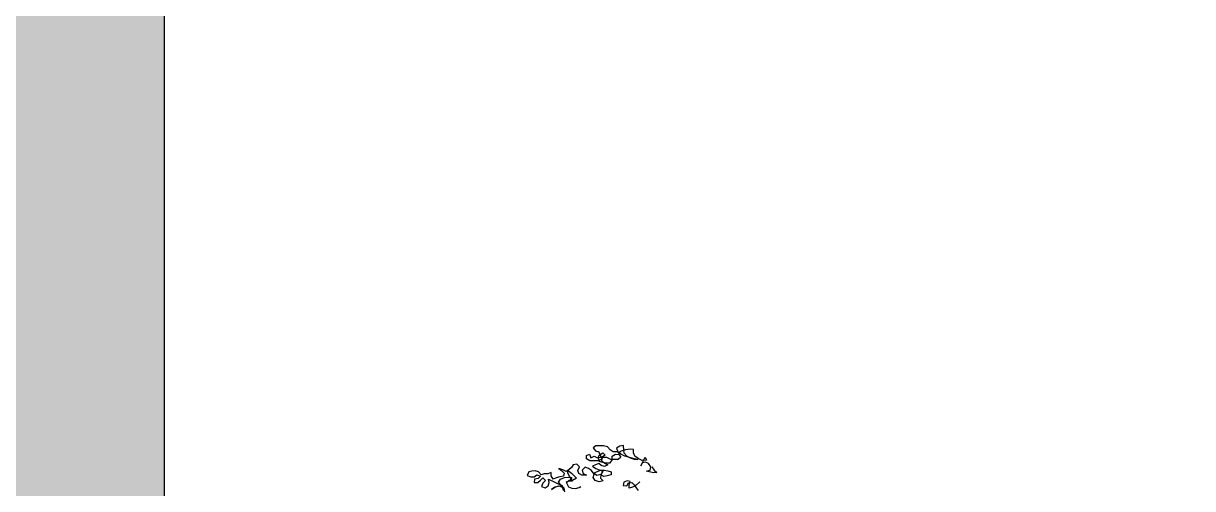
# Model space of a CAD drawing. Header units: millimetres. Extents: x 87938 to 265635, y 330093 to 434310.
# Drawn here: x 101247 to 114555, y 375187 to 380481 of the extents above; entities that cross this region are included whole.
import ezdxf

# ---------------------------------------------------------------- set-up
doc = ezdxf.new("R2010")
doc.units = ezdxf.units.MM
doc.layers.add('www.cad-blocks.net', color=7, linetype='Continuous')

# ---------------------------------------------------------------- blocks, each defined once
blk = doc.blocks.new('A$C2800069E')
for p, q in [((2206, 8024), (2181, 8009)), ((2181, 8009), (2201, 7980)), ((2271, 8024), (2206, 8024)), ((2307, 8017), (2271, 8024)), ((2330, 7991), (2307, 8017)), ((2358, 7973), (2330, 7991)), ((2415, 8022), (2387, 8006)), ((2387, 8006), (2397, 7973)), ((2448, 8027), (2415, 8022)), ((2464, 7991), (2428, 7978)), ((2451, 7991), (2448, 8027)), ((2454, 7960), (2451, 7991)), ((2505, 7996), (2464, 7991)), ((2536, 7994), (2505, 7996)), ((2536, 7963), (2536, 7994)), ((2122, 7939), (2150, 7952)), ((2124, 7911), (2122, 7939)), ((2152, 7893), (2124, 7911)), ((2150, 7952), (2160, 7921)), ((2227, 7893), (2152, 7893)), ((2160, 7921), (2191, 7934)), ((2191, 7934), (2225, 7916)), ((2201, 7980), (2232, 7973)), ((2225, 7916), (2235, 7944)), ((2255, 7924), (2225, 7919)), ((2225, 7919), (2235, 7890)), ((2261, 7911), (2227, 7893)), ((2232, 7973), (2243, 7939)), ((2235, 7944), (2266, 7963)), ((2235, 7890), (2263, 7883)), ((2243, 7939), (2261, 7911)), ((2286, 7942), (2255, 7924)), ((2261, 7924), (2255, 7896)), ((2255, 7896), (2281, 7872)), ((2302, 7924), (2261, 7924)), ((2266, 7963), (2286, 7942)), ((2335, 7906), (2302, 7924)), ((2330, 7875), (2348, 7901)), ((2402, 7906), (2335, 7906)), ((2348, 7934), (2376, 7952)), ((2348, 7901), (2348, 7934)), ((2389, 7973), (2358, 7973)), ((2376, 7952), (2405, 7950)), ((2423, 7958), (2389, 7973)), ((2397, 7973), (2423, 7958)), ((2428, 7978), (2402, 7965)), ((2402, 7965), (2456, 7937)), ((2423, 7927), (2402, 7906)), ((2405, 7950), (2423, 7927)), ((2477, 7934), (2454, 7960)), ((2456, 7937), (2508, 7924)), ((2510, 7916), (2477, 7934)), ((2508, 7924), (2541, 7914)), ((2544, 7906), (2510, 7916)), ((2546, 7934), (2536, 7963)), ((2541, 7914), (2572, 7904)), ((2572, 7904), (2544, 7906)), ((2575, 7914), (2546, 7934)), ((2611, 7898), (2575, 7914)), ((2598, 7850), (2636, 7927)), ((2649, 7899), (2611, 7898)), ((2639, 7883), (2611, 7875)), ((2636, 7927), (2649, 7899)), ((2665, 7870), (2639, 7883)), ((1617, 7797), (1604, 7766)), ((1645, 7802), (1617, 7797)), ((1674, 7805), (1645, 7802)), ((1702, 7797), (1674, 7805)), ((1725, 7772), (1702, 7797)), ((1813, 7792), (1784, 7779)), ((1813, 7761), (1813, 7792)), ((1916, 7815), (1882, 7826)), ((1882, 7826), (1905, 7808)), ((1905, 7808), (1929, 7787)), ((1944, 7800), (1916, 7815)), ((1929, 7787), (1921, 7759)), ((1970, 7816), (1944, 7800)), ((1959, 7785), (1957, 7813)), ((1957, 7813), (1993, 7787)), ((1978, 7754), (1959, 7785)), ((1993, 7834), (1970, 7816)), ((2008, 7859), (1993, 7834)), ((1993, 7787), (2016, 7762)), ((2039, 7865), (2008, 7859)), ((2062, 7841), (2039, 7865)), ((2047, 7810), (2062, 7841)), ((2057, 7782), (2047, 7810)), ((2083, 7767), (2057, 7782)), ((2111, 7839), (2086, 7813)), ((2086, 7813), (2093, 7782)), ((2093, 7782), (2122, 7767)), ((2142, 7826), (2111, 7839)), ((2168, 7808), (2142, 7826)), ((2189, 7777), (2168, 7808)), ((2201, 7860), (2176, 7847)), ((2176, 7847), (2204, 7826)), ((2186, 7785), (2245, 7811)), ((2214, 7764), (2186, 7785)), ((2230, 7870), (2201, 7860)), ((2204, 7826), (2235, 7816)), ((2253, 7852), (2230, 7870)), ((2235, 7816), (2266, 7803)), ((2245, 7811), (2279, 7811)), ((2266, 7803), (2248, 7775)), ((2281, 7844), (2253, 7852)), ((2263, 7883), (2299, 7875)), ((2279, 7811), (2310, 7806)), ((2281, 7872), (2310, 7860)), ((2310, 7860), (2281, 7844)), ((2299, 7875), (2330, 7875)), ((2310, 7806), (2340, 7798)), ((2340, 7798), (2338, 7770)), ((2611, 7875), (2598, 7850)), ((2649, 7803), (2680, 7811)), ((2711, 7788), (2649, 7803)), ((2688, 7842), (2665, 7870)), ((2680, 7811), (2688, 7842)), ((2696, 7842), (2716, 7811)), ((2739, 7791), (2711, 7788)), ((2716, 7811), (2739, 7791)), ((1604, 7766), (1635, 7753)), ((1635, 7753), (1666, 7753)), ((1666, 7753), (1689, 7772)), ((1669, 7733), (1666, 7705)), ((1666, 7705), (1697, 7705)), ((1700, 7738), (1669, 7733)), ((1689, 7772), (1720, 7759)), ((1697, 7705), (1720, 7725)), ((1720, 7759), (1700, 7738)), ((1720, 7725), (1741, 7746)), ((1754, 7779), (1725, 7772)), ((1741, 7697), (1728, 7669)), ((1741, 7746), (1764, 7723)), ((1764, 7723), (1741, 7697)), ((1784, 7779), (1754, 7779)), ((1787, 7676), (1795, 7705)), ((1795, 7705), (1792, 7733)), ((1792, 7733), (1846, 7707)), ((1831, 7733), (1813, 7761)), ((1857, 7746), (1831, 7733)), ((1846, 7707), (1913, 7674)), ((1890, 7754), (1857, 7746)), ((1877, 7707), (1895, 7733)), ((1898, 7684), (1877, 7707)), ((1921, 7759), (1890, 7754)), ((1895, 7733), (1931, 7749)), ((1929, 7653), (1898, 7684)), ((1931, 7749), (1962, 7751)), ((1978, 7720), (1944, 7707)), ((1944, 7707), (1972, 7720)), ((1970, 7723), (1947, 7700)), ((1947, 7700), (1967, 7666)), ((1962, 7751), (1996, 7749)), ((2001, 7723), (1970, 7723)), ((1972, 7720), (2001, 7718)), ((2001, 7718), (1978, 7754)), ((1996, 7749), (1978, 7720)), ((2037, 7741), (2001, 7723)), ((2016, 7762), (2037, 7741)), ((2122, 7767), (2083, 7767)), ((2181, 7749), (2189, 7777)), ((2199, 7721), (2181, 7749)), ((2235, 7710), (2199, 7721)), ((2248, 7775), (2214, 7764)), ((2268, 7718), (2235, 7710)), ((2250, 7772), (2245, 7741)), ((2245, 7741), (2268, 7718)), ((2276, 7757), (2250, 7772)), ((2304, 7762), (2276, 7757)), ((2338, 7770), (2304, 7762)), ((2450, 7706), (2445, 7678)), ((2478, 7719), (2450, 7706)), ((2476, 7675), (2491, 7701)), ((2506, 7714), (2478, 7719)), ((2491, 7701), (2519, 7703)), ((2496, 7685), (2506, 7714)), ((2496, 7654), (2496, 7685)), ((2519, 7703), (2540, 7683)), ((2558, 7680), (2525, 7662)), ((2540, 7683), (2558, 7657)), ((2591, 7709), (2558, 7680)), ((1728, 7669), (1761, 7656)), ((1761, 7656), (1787, 7676)), ((1846, 7664), (1818, 7643)), ((1818, 7643), (1846, 7664)), ((1846, 7664), (1882, 7674)), ((1877, 7669), (1846, 7664)), ((1913, 7674), (1877, 7669)), ((1882, 7674), (1911, 7664)), ((1911, 7664), (1921, 7633)), ((1934, 7622), (1929, 7653)), ((1967, 7666), (1996, 7653)), ((1996, 7653), (2027, 7651)), ((2027, 7651), (2060, 7661)), ((2060, 7661), (2075, 7669)), ((2445, 7678), (2476, 7675)), ((2525, 7662), (2496, 7654)), ((2558, 7657), (2576, 7634))]:
    blk.add_line(p, q)
blk = doc.blocks.new('format')
at = {"layer": 'www.cad-blocks.net', "true_color": 0x444444}
blk.add_hatch(color=250, dxfattribs=at).paths.add_polyline_path([(87938, 330093), (102854, 330093), (102854, 434310), (87938, 434310)])
at = {"layer": 'www.cad-blocks.net', "color": 155, "true_color": 0x546d8e}
blk.add_lwpolyline([(102854, 430118), (265635, 430118), (265635, 332677), (102854, 332677)], close=True, dxfattribs=at)

msp = doc.modelspace()

# ---------------------------------------------------------------- block references
at = {"xscale": 1.3, "yscale": 1.3, "zscale": 1.3}
msp.add_blockref('A$C2800069E', (104896, 365241), dxfattribs=at)
at = {"layer": 'www.cad-blocks.net'}
msp.add_blockref('format', (0, 0), dxfattribs=at)

doc.saveas('drawing.dxf')
